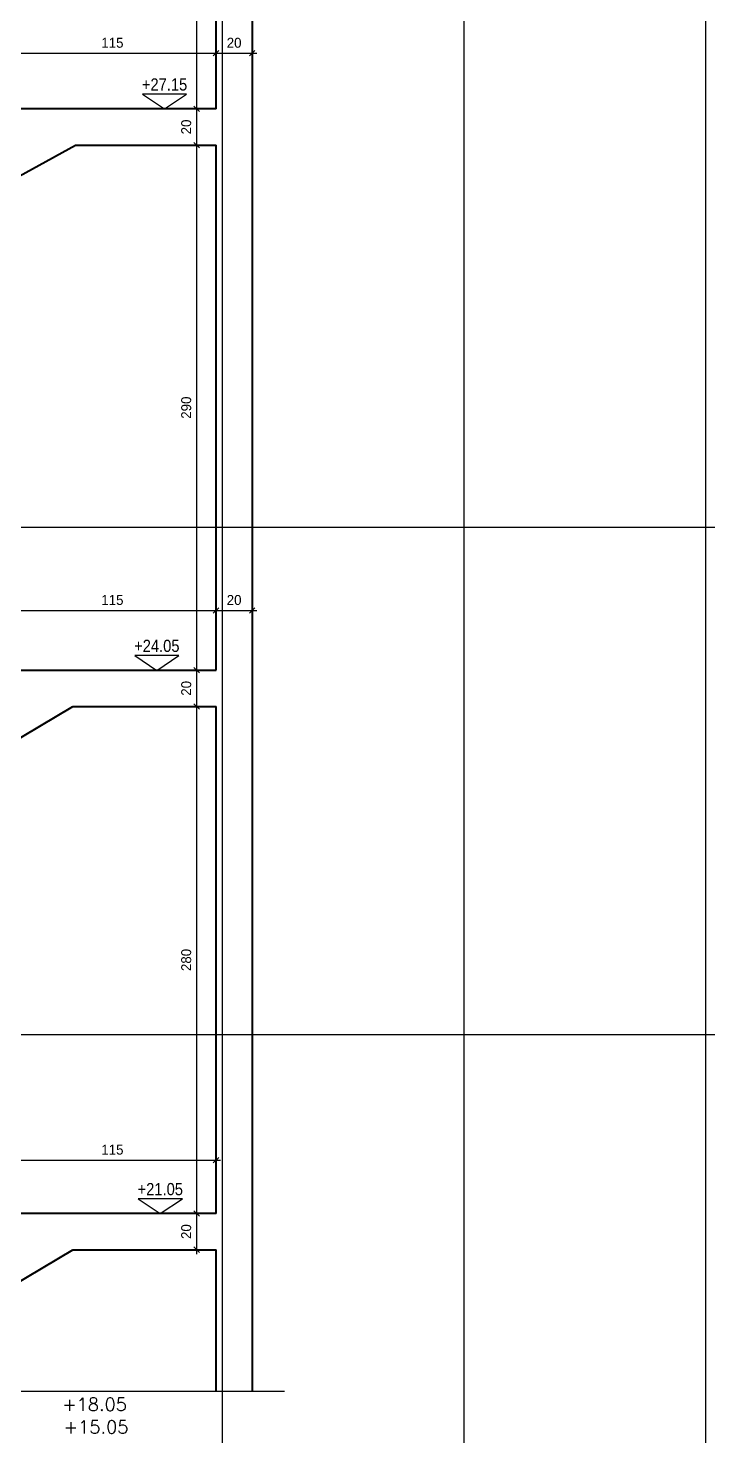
# Model space of a CAD drawing. Header units: inches. Extents: x -5298 to 11252, y 8210 to 22495.
# Drawn here: x 8804 to 9180, y 16894 to 17671 of the extents above; entities that cross this region are included whole.
import ezdxf
from ezdxf.enums import TextEntityAlignment as Align

# ---------------------------------------------------------------- set-up
doc = ezdxf.new("R2010")
doc.units = ezdxf.units.IN
doc.header["$LTSCALE"] = 55
doc.header["$MEASUREMENT"] = 0
doc.layers.get('Defpoints').update_dxf_attribs({"color": 40})
for name, color, linetype in [('BEAM', 3, 'Continuous'), ('break', 1, 'Continuous'), ('dim', 2, 'Continuous'), ('otm', 3, 'Continuous'), ('otm-text', 1, 'Continuous'), ('P-lines', 3, 'Continuous')]:
    doc.layers.add(name, color=color, linetype=linetype)
doc.layers.add('W-Conc', color=3, linetype='Continuous', lineweight=40)
doc.styles.add('danmm', font='danmm.shx', dxfattribs={"width": 0.9})
doc.styles.add('HEBTXT', font='hebtxt-weld.shx')
doc.styles.add('ROMANS', font='romans')
doc.dimstyles.new('25', dxfattribs={"dimtxt": 5.5, "dimasz": 3, "dimexe": 3, "dimexo": 6, "dimgap": 3, "dimtad": 1, "dimdec": 0, "dimrnd": 0.5, "dimtxsty": 'HEBTXT', "dimblk1": 'OBLIQUE', "dimblk2": 'OBLIQUE', "dimsah": 1, "dimcen": 1, "dimdle": 2.5, "dimclre": 9, "dimclrt": 3, "dimazin": 3, "dimtfac": 1, "dimtdec": 0, "dimtix": 1, "dimtmove": 2, "dimatfit": 3, "dimldrblk": 'OBLIQUE'})

# ---------------------------------------------------------------- blocks, each defined once
blk = doc.blocks.new('MF1')
blk.add_lwpolyline([(30, 20), (0, 0), (-30, 20)], close=True)
at = {"style": 'ROMANS'}
blk.add_attdef('0', text='', height=6, dxfattribs=at).set_placement((0, 25), align=Align.CENTER)
blk = doc.blocks.new('_OBLIQUE')
at = {"color": 0, "linetype": 'ByBlock'}
blk.add_line((-0.5, -0.5), (0.5, 0.5), dxfattribs=at)
blk = doc.blocks.new('*D1473')
at = {"layer": 'Defpoints', "color": 0, "linetype": 'Continuous', "ltscale": 5, "transparency": 16777216}
for p in [(8906.1, 17941.72), (8897.11, 17626.72), (8902.25, 17626.72, -0.15)]:
    blk.add_point(p, dxfattribs=at)
at = {"layer": 'dim', "color": 9, "linetype": 'Continuous', "lineweight": -2, "ltscale": 5, "transparency": 16777216}
for p, q in [((8900.1, 17941.72), (8894.11, 17941.72)), ((8896.25, 17626.72), (8894.11, 17626.72))]:
    blk.add_line(p, q, dxfattribs=at)
at = {"layer": 'dim', "color": 0, "linetype": 'Continuous', "lineweight": -2, "ltscale": 5, "transparency": 16777216}
blk.add_line((8897.11, 17944.22), (8897.11, 17624.22), dxfattribs=at)
at = {"layer": 'dim', "color": 0, "linetype": 'Continuous', "lineweight": -2, "ltscale": 5, "transparency": 16777216, "xscale": 3, "yscale": 3, "zscale": 3}
for p, rotation in [((8897.11, 17941.72), 90), ((8897.11, 17626.72), 270)]:
    blk.add_blockref('_OBLIQUE', p, dxfattribs=dict(at, rotation=rotation))
at = {"layer": 'dim', "color": 3, "linetype": 'Continuous', "ltscale": 5, "transparency": 16777216, "insert": (8891.36, 17784.22), "char_height": 5.5, "attachment_point": 5, "rotation": 90, "style": 'HEBTXT'}
blk.add_mtext('\\A1;315', dxfattribs=at)
blk = doc.blocks.new('*D1474')
at = {"layer": 'Defpoints', "color": 0, "linetype": 'Continuous', "ltscale": 5, "transparency": 16777216}
for p in [(8902.25, 17626.72, -0.15), (8897.11, 17606.72), (8902.25, 17606.72, -0.15)]:
    blk.add_point(p, dxfattribs=at)
at = {"layer": 'dim', "color": 9, "linetype": 'Continuous', "lineweight": -2, "ltscale": 5, "transparency": 16777216}
for p, q in [((8896.25, 17626.72), (8894.11, 17626.72)), ((8896.25, 17606.72), (8894.11, 17606.72))]:
    blk.add_line(p, q, dxfattribs=at)
at = {"layer": 'dim', "color": 0, "linetype": 'Continuous', "lineweight": -2, "ltscale": 5, "transparency": 16777216}
blk.add_line((8897.11, 17629.22), (8897.11, 17604.22), dxfattribs=at)
at = {"layer": 'dim', "color": 0, "linetype": 'Continuous', "lineweight": -2, "ltscale": 5, "transparency": 16777216, "xscale": 3, "yscale": 3, "zscale": 3}
for p, rotation in [((8897.11, 17626.72), 90), ((8897.11, 17606.72), 270)]:
    blk.add_blockref('_OBLIQUE', p, dxfattribs=dict(at, rotation=rotation))
at = {"layer": 'dim', "color": 3, "linetype": 'Continuous', "ltscale": 5, "transparency": 16777216, "insert": (8891.36, 17616.72), "char_height": 5.5, "attachment_point": 5, "rotation": 90, "style": 'HEBTXT'}
blk.add_mtext('\\A1;20', dxfattribs=at)
blk = doc.blocks.new('*D1475')
at = {"layer": 'Defpoints', "color": 0, "linetype": 'Continuous', "ltscale": 5, "transparency": 16777216}
for p in [(8902.25, 17606.72, -0.15), (8897.11, 17316.72), (8902.25, 17316.72, -0.15)]:
    blk.add_point(p, dxfattribs=at)
at = {"layer": 'dim', "color": 0, "linetype": 'Continuous', "lineweight": -2, "ltscale": 5, "transparency": 16777216}
blk.add_line((8897.11, 17609.22), (8897.11, 17314.22), dxfattribs=at)
at = {"layer": 'dim', "color": 9, "linetype": 'Continuous', "lineweight": -2, "ltscale": 5, "transparency": 16777216}
for p, q in [((8896.25, 17606.72), (8894.11, 17606.72)), ((8896.25, 17316.72), (8894.11, 17316.72))]:
    blk.add_line(p, q, dxfattribs=at)
at = {"layer": 'dim', "color": 0, "linetype": 'Continuous', "lineweight": -2, "ltscale": 5, "transparency": 16777216, "xscale": 3, "yscale": 3, "zscale": 3}
for p, rotation in [((8897.11, 17606.72), 90), ((8897.11, 17316.72), 270)]:
    blk.add_blockref('_OBLIQUE', p, dxfattribs=dict(at, rotation=rotation))
at = {"layer": 'dim', "color": 3, "linetype": 'Continuous', "ltscale": 5, "transparency": 16777216, "insert": (8891.36, 17461.72), "char_height": 5.5, "attachment_point": 5, "rotation": 90, "style": 'HEBTXT'}
blk.add_mtext('\\A1;290', dxfattribs=at)
blk = doc.blocks.new('*D1476')
at = {"layer": 'Defpoints', "color": 0, "linetype": 'Continuous', "ltscale": 5, "transparency": 16777216}
for p in [(8902.25, 17316.72, -0.15), (8897.11, 17296.72), (8902.25, 17296.72, -0.15)]:
    blk.add_point(p, dxfattribs=at)
at = {"layer": 'dim', "color": 9, "linetype": 'Continuous', "lineweight": -2, "ltscale": 5, "transparency": 16777216}
for p, q in [((8896.25, 17316.72), (8894.11, 17316.72)), ((8896.25, 17296.72), (8894.11, 17296.72))]:
    blk.add_line(p, q, dxfattribs=at)
at = {"layer": 'dim', "color": 0, "linetype": 'Continuous', "lineweight": -2, "ltscale": 5, "transparency": 16777216}
blk.add_line((8897.11, 17319.22), (8897.11, 17294.22), dxfattribs=at)
at = {"layer": 'dim', "color": 0, "linetype": 'Continuous', "lineweight": -2, "ltscale": 5, "transparency": 16777216, "xscale": 3, "yscale": 3, "zscale": 3}
for p, rotation in [((8897.11, 17316.72), 90), ((8897.11, 17296.72), 270)]:
    blk.add_blockref('_OBLIQUE', p, dxfattribs=dict(at, rotation=rotation))
at = {"layer": 'dim', "color": 3, "linetype": 'Continuous', "ltscale": 5, "transparency": 16777216, "insert": (8891.36, 17306.72), "char_height": 5.5, "attachment_point": 5, "rotation": 90, "style": 'HEBTXT'}
blk.add_mtext('\\A1;20', dxfattribs=at)
blk = doc.blocks.new('*D1477')
at = {"layer": 'Defpoints', "color": 0, "linetype": 'Continuous', "ltscale": 5, "transparency": 16777216}
for p in [(8902.25, 17296.72, -0.15), (8897.11, 17016.72), (8899.31, 17016.72, -0.15)]:
    blk.add_point(p, dxfattribs=at)
at = {"layer": 'dim', "color": 9, "linetype": 'Continuous', "lineweight": -2, "ltscale": 5, "transparency": 16777216}
for p, q in [((8896.25, 17296.72), (8894.11, 17296.72)), ((8893.31, 17016.72), (8894.11, 17016.72))]:
    blk.add_line(p, q, dxfattribs=at)
at = {"layer": 'dim', "color": 0, "linetype": 'Continuous', "lineweight": -2, "ltscale": 5, "transparency": 16777216}
blk.add_line((8897.11, 17299.22), (8897.11, 17014.22), dxfattribs=at)
at = {"layer": 'dim', "color": 0, "linetype": 'Continuous', "lineweight": -2, "ltscale": 5, "transparency": 16777216, "xscale": 3, "yscale": 3, "zscale": 3}
for p, rotation in [((8897.11, 17296.72), 90), ((8897.11, 17016.72), 270)]:
    blk.add_blockref('_OBLIQUE', p, dxfattribs=dict(at, rotation=rotation))
at = {"layer": 'dim', "color": 3, "linetype": 'Continuous', "ltscale": 5, "transparency": 16777216, "insert": (8891.36, 17156.72), "char_height": 5.5, "attachment_point": 5, "rotation": 90, "style": 'HEBTXT'}
blk.add_mtext('\\A1;280', dxfattribs=at)
blk = doc.blocks.new('*D1461')
at = {"layer": 'Defpoints', "color": 0, "linetype": 'Continuous', "ltscale": 5, "transparency": 16777216}
for p in [(8899.31, 17016.72, -0.15), (8897.11, 16996.72), (8899.67, 16996.72, -0.15)]:
    blk.add_point(p, dxfattribs=at)
at = {"layer": 'dim', "color": 9, "linetype": 'Continuous', "lineweight": -2, "ltscale": 5, "transparency": 16777216}
for p, q in [((8893.31, 17016.72), (8894.11, 17016.72)), ((8893.67, 16996.72), (8894.11, 16996.72))]:
    blk.add_line(p, q, dxfattribs=at)
at = {"layer": 'dim', "color": 0, "linetype": 'Continuous', "lineweight": -2, "ltscale": 5, "transparency": 16777216}
blk.add_line((8897.11, 17019.22), (8897.11, 16994.22), dxfattribs=at)
at = {"layer": 'dim', "color": 0, "linetype": 'Continuous', "lineweight": -2, "ltscale": 5, "transparency": 16777216, "xscale": 3, "yscale": 3, "zscale": 3}
for p, rotation in [((8897.11, 17016.72), 90), ((8897.11, 16996.72), 270)]:
    blk.add_blockref('_OBLIQUE', p, dxfattribs=dict(at, rotation=rotation))
at = {"layer": 'dim', "color": 3, "linetype": 'Continuous', "ltscale": 5, "transparency": 16777216, "insert": (8891.36, 17006.72), "char_height": 5.5, "attachment_point": 5, "rotation": 90, "style": 'HEBTXT'}
blk.add_mtext('\\A1;20', dxfattribs=at)
blk = doc.blocks.new('*D1501')
at = {"layer": 'Defpoints', "color": 0, "linetype": 'Continuous', "ltscale": 5, "transparency": 16777216}
for p in [(8907.81, 17046.18), (8793.31, 17016.72, -0.15), (8907.81, 17016.72, -0.15)]:
    blk.add_point(p, dxfattribs=at)
at = {"layer": 'dim', "color": 9, "linetype": 'Continuous', "lineweight": -2, "ltscale": 5, "transparency": 16777216}
for p, q in [((8793.31, 17022.72), (8793.31, 17049.18)), ((8907.81, 17022.72), (8907.81, 17049.18))]:
    blk.add_line(p, q, dxfattribs=at)
at = {"layer": 'dim', "color": 0, "linetype": 'Continuous', "lineweight": -2, "ltscale": 5, "transparency": 16777216}
blk.add_line((8790.81, 17046.18), (8910.31, 17046.18), dxfattribs=at)
at = {"layer": 'dim', "color": 0, "linetype": 'Continuous', "lineweight": -2, "ltscale": 5, "transparency": 16777216, "xscale": 3, "yscale": 3, "zscale": 3, "rotation": 180}
blk.add_blockref('_OBLIQUE', (8793.31, 17046.18), dxfattribs=at)
at = {"layer": 'dim', "color": 0, "linetype": 'Continuous', "lineweight": -2, "ltscale": 5, "transparency": 16777216, "xscale": 3, "yscale": 3, "zscale": 3}
blk.add_blockref('_OBLIQUE', (8907.81, 17046.18), dxfattribs=at)
at = {"layer": 'dim', "color": 3, "linetype": 'Continuous', "ltscale": 5, "transparency": 16777216, "insert": (8850.56, 17051.93), "char_height": 5.5, "attachment_point": 5, "style": 'HEBTXT'}
blk.add_mtext('\\A1;115', dxfattribs=at)
blk = doc.blocks.new('*D1504')
at = {"layer": 'Defpoints', "color": 0, "linetype": 'Continuous', "ltscale": 5, "transparency": 16777216}
for p in [(8907.81, 17349.73), (8793.31, 17316.72, -0.15), (8907.81, 17316.72, 0.13)]:
    blk.add_point(p, dxfattribs=at)
at = {"layer": 'dim', "color": 9, "linetype": 'Continuous', "lineweight": -2, "ltscale": 5, "transparency": 16777216}
for p, q in [((8793.31, 17322.72), (8793.31, 17352.73)), ((8907.81, 17322.72), (8907.81, 17352.73))]:
    blk.add_line(p, q, dxfattribs=at)
at = {"layer": 'dim', "color": 0, "linetype": 'Continuous', "lineweight": -2, "ltscale": 5, "transparency": 16777216}
blk.add_line((8790.81, 17349.73), (8910.31, 17349.73), dxfattribs=at)
at = {"layer": 'dim', "color": 0, "linetype": 'Continuous', "lineweight": -2, "ltscale": 5, "transparency": 16777216, "xscale": 3, "yscale": 3, "zscale": 3, "rotation": 180}
blk.add_blockref('_OBLIQUE', (8793.31, 17349.73), dxfattribs=at)
at = {"layer": 'dim', "color": 0, "linetype": 'Continuous', "lineweight": -2, "ltscale": 5, "transparency": 16777216, "xscale": 3, "yscale": 3, "zscale": 3}
blk.add_blockref('_OBLIQUE', (8907.81, 17349.73), dxfattribs=at)
at = {"layer": 'dim', "color": 3, "linetype": 'Continuous', "ltscale": 5, "transparency": 16777216, "insert": (8850.56, 17355.48), "char_height": 5.5, "attachment_point": 5, "style": 'HEBTXT'}
blk.add_mtext('\\A1;115', dxfattribs=at)
blk = doc.blocks.new('*D1505')
at = {"layer": 'Defpoints', "color": 0, "linetype": 'Continuous', "ltscale": 5, "transparency": 16777216}
for p in [(8927.81, 17349.73), (8927.81, 17339.41, 0.26), (8907.81, 17316.72, 0.13)]:
    blk.add_point(p, dxfattribs=at)
at = {"layer": 'dim', "color": 9, "linetype": 'Continuous', "lineweight": -2, "ltscale": 5, "transparency": 16777216}
for p, q in [((8907.81, 17322.72), (8907.81, 17352.73)), ((8927.81, 17345.41), (8927.81, 17352.73))]:
    blk.add_line(p, q, dxfattribs=at)
at = {"layer": 'dim', "color": 0, "linetype": 'Continuous', "lineweight": -2, "ltscale": 5, "transparency": 16777216}
blk.add_line((8905.31, 17349.73), (8930.31, 17349.73), dxfattribs=at)
at = {"layer": 'dim', "color": 0, "linetype": 'Continuous', "lineweight": -2, "ltscale": 5, "transparency": 16777216, "xscale": 3, "yscale": 3, "zscale": 3, "rotation": 180}
blk.add_blockref('_OBLIQUE', (8907.81, 17349.73), dxfattribs=at)
at = {"layer": 'dim', "color": 0, "linetype": 'Continuous', "lineweight": -2, "ltscale": 5, "transparency": 16777216, "xscale": 3, "yscale": 3, "zscale": 3}
blk.add_blockref('_OBLIQUE', (8927.81, 17349.73), dxfattribs=at)
at = {"layer": 'dim', "color": 3, "linetype": 'Continuous', "ltscale": 5, "transparency": 16777216, "insert": (8917.81, 17355.48), "char_height": 5.5, "attachment_point": 5, "style": 'HEBTXT'}
blk.add_mtext('\\A1;20', dxfattribs=at)
blk = doc.blocks.new('*D1514')
at = {"layer": 'Defpoints', "color": 0, "linetype": 'Continuous', "ltscale": 5, "transparency": 16777216}
for p in [(8907.81, 17657.42), (8907.81, 17633.65, 0.1), (8793.31, 17626.72, -0.15)]:
    blk.add_point(p, dxfattribs=at)
at = {"layer": 'dim', "color": 0, "linetype": 'Continuous', "lineweight": -2, "ltscale": 5, "transparency": 16777216}
blk.add_line((8790.81, 17657.42), (8910.31, 17657.42), dxfattribs=at)
at = {"layer": 'dim', "color": 9, "linetype": 'Continuous', "lineweight": -2, "ltscale": 5, "transparency": 16777216}
for p, q in [((8793.31, 17632.72), (8793.31, 17660.42)), ((8907.81, 17639.65), (8907.81, 17660.42))]:
    blk.add_line(p, q, dxfattribs=at)
at = {"layer": 'dim', "color": 0, "linetype": 'Continuous', "lineweight": -2, "ltscale": 5, "transparency": 16777216, "xscale": 3, "yscale": 3, "zscale": 3, "rotation": 180}
blk.add_blockref('_OBLIQUE', (8793.31, 17657.42), dxfattribs=at)
at = {"layer": 'dim', "color": 0, "linetype": 'Continuous', "lineweight": -2, "ltscale": 5, "transparency": 16777216, "xscale": 3, "yscale": 3, "zscale": 3}
blk.add_blockref('_OBLIQUE', (8907.81, 17657.42), dxfattribs=at)
at = {"layer": 'dim', "color": 3, "linetype": 'Continuous', "ltscale": 5, "transparency": 16777216, "insert": (8850.56, 17663.17), "char_height": 5.5, "attachment_point": 5, "style": 'HEBTXT'}
blk.add_mtext('\\A1;115', dxfattribs=at)
blk = doc.blocks.new('*D1515')
at = {"layer": 'Defpoints', "color": 0, "linetype": 'Continuous', "ltscale": 5, "transparency": 16777216}
for p in [(8927.81, 17657.42), (8927.81, 17645.4, 0.24), (8907.81, 17633.65, 0.1)]:
    blk.add_point(p, dxfattribs=at)
at = {"layer": 'dim', "color": 0, "linetype": 'Continuous', "lineweight": -2, "ltscale": 5, "transparency": 16777216}
blk.add_line((8905.31, 17657.42), (8930.31, 17657.42), dxfattribs=at)
at = {"layer": 'dim', "color": 9, "linetype": 'Continuous', "lineweight": -2, "ltscale": 5, "transparency": 16777216}
for p, q in [((8907.81, 17639.65), (8907.81, 17660.42)), ((8927.81, 17651.4), (8927.81, 17660.42))]:
    blk.add_line(p, q, dxfattribs=at)
at = {"layer": 'dim', "color": 0, "linetype": 'Continuous', "lineweight": -2, "ltscale": 5, "transparency": 16777216, "xscale": 3, "yscale": 3, "zscale": 3, "rotation": 180}
blk.add_blockref('_OBLIQUE', (8907.81, 17657.42), dxfattribs=at)
at = {"layer": 'dim', "color": 0, "linetype": 'Continuous', "lineweight": -2, "ltscale": 5, "transparency": 16777216, "xscale": 3, "yscale": 3, "zscale": 3}
blk.add_blockref('_OBLIQUE', (8927.81, 17657.42), dxfattribs=at)
at = {"layer": 'dim', "color": 3, "linetype": 'Continuous', "ltscale": 5, "transparency": 16777216, "insert": (8917.81, 17663.17), "char_height": 5.5, "attachment_point": 5, "style": 'HEBTXT'}
blk.add_mtext('\\A1;20', dxfattribs=at)

msp = doc.modelspace()

# ---------------------------------------------------------------- linework, layer by layer
at = {"layer": 'BEAM', "color": 5}
for p, q in [((8911.414, 11513.244), (8911.414, 18236.017)), ((9044.908, 11513.244), (9044.908, 18236.017)), ((9178.402, 11513.244), (9178.402, 18236.017)), ((7576.475, 17395.671), (10780.328, 17395.671)), ((7576.475, 17115.555), (10780.328, 17115.555))]:
    msp.add_line(p, q, dxfattribs=at)
at = {"layer": 'break', "elevation": -0.163}
msp.add_lwpolyline([(8945.713, 16918.416), (8648.78, 16918.416), (8643.605, 16935.837), (8643.605, 16903.74), (8637.48, 16918.416), (8385.399, 16918.416)], dxfattribs=at)
at = {"layer": 'W-Conc', "ltscale": 5}
for p, q in [((8927.81, 18233.565, -0.25), (8927.809, 16918.416, -0.163)), ((8907.811, 17626.718, -0.353), (8907.811, 17941.72, -0.387)), ((8522.117, 17436.721, -0.603), (8830.198, 17606.718, -0.603)), ((8907.811, 17316.721, -0.319), (8907.811, 17606.718, -0.35)), ((8907.811, 17016.721, -0.286), (8907.811, 17296.721, -0.317)), ((8697.191, 16918.416, -0.599), (8828.717, 16996.721, -0.599)), ((8907.811, 16918.416, -0.276), (8907.811, 16996.721, -0.284))]:
    msp.add_line(p, q, dxfattribs=at)
for points, elevation in [([(8907.81, 17626.718), (8793.309, 17626.718)], -0.603), ([(8830.198, 17606.718), (8907.81, 17606.718)], -0.603), ([(8569.306, 17166.721), (8569.306, 17166.721), (8569.306, 17183.391), (8597.306, 17183.391), (8597.306, 17200.061), (8625.306, 17200.061), (8625.306, 17216.731), (8653.306, 17216.731), (8653.306, 17233.401), (8681.306, 17233.401), (8681.306, 17250.071), (8709.306, 17250.071), (8709.306, 17266.741), (8737.306, 17266.741), (8737.306, 17283.411), (8765.306, 17283.411), (8765.306, 17300.081), (8793.306, 17300.081), (8793.306, 17316.721), (8907.811, 17316.721)], -0.599), ([(8417.811, 17136.721), (8559.967, 17136.721), (8828.713, 17296.721)], -0.599), ([(8828.713, 17296.721), (8907.811, 17296.721)], -0.599), ([(8907.811, 17016.721), (8793.309, 17016.721)], -0.599), ([(8828.717, 16996.721), (8907.811, 16996.721)], -0.599)]:
    msp.add_lwpolyline(points, dxfattribs=dict(at, elevation=elevation))

# ---------------------------------------------------------------- block references
at = {"layer": 'P-lines', "color": 3}
ref = msp.add_blockref('MF1', (8879.374, 17626.643, -0.603), dxfattribs=dict(at, xscale=-0.4065600000089035, yscale=0.4065600000089035, zscale=0.4065600000089035))
ref.add_attrib('-3.25', '+27.15', dxfattribs={"layer": 'otm-text', "height": 6.75, "style": 'danmm', "width": 0.9}).set_placement((8879.374, 17636.807, -0.603), align=Align.CENTER)
ref = msp.add_blockref('MF1', (8875.108, 17316.647, -0.599), dxfattribs=dict(at, xscale=-0.4065600000089035, yscale=0.4065600000089035, zscale=0.4065600000089035))
ref.add_attrib('-3.25', '+24.05', dxfattribs={"layer": 'otm-text', "height": 6.75, "style": 'danmm', "width": 0.9}).set_placement((8875.108, 17326.811, -0.599), align=Align.CENTER)
ref = msp.add_blockref('MF1', (8877.019, 17016.647, -0.599), dxfattribs=dict(at, xscale=-0.4065600000089035, yscale=0.4065600000089035, zscale=0.4065600000089035))
ref.add_attrib('-3.25', '+21.05', dxfattribs={"layer": 'otm-text', "height": 6.75, "style": 'danmm', "width": 0.9}).set_placement((8877.019, 17026.811, -0.599), align=Align.CENTER)

# ---------------------------------------------------------------- texts
at = {"layer": 'otm', "color": 1, "style": 'ROMANS'}
for s, p in [('+18.05', (8822.786, 16907.703, -0.584)), ('+15.05', (8823.635, 16895.266, -0.584))]:
    msp.add_text(s, height=7.2, dxfattribs=at).set_placement(p)

# ---------------------------------------------------------------- dimensions: what is measured, and where the dimension line sits
at = {"layer": 'dim', "linetype": 'Continuous', "ltscale": 5}
for base, p1, p2, picture, middle in [((8897.114, 17626.718, -0.451), (8906.098, 17941.72, -0.451), (8902.252, 17626.718, -0.603), '*D1473', (8891.364, 17784.219, -0.451)), ((8897.114, 17606.718, -0.451), (8902.252, 17626.718, -0.603), (8902.252, 17606.718, -0.603), '*D1474', (8891.364, 17616.718, -0.451)), ((8897.114, 17316.721, -0.451), (8902.252, 17606.718, -0.603), (8902.252, 17316.721, -0.599), '*D1475', (8891.364, 17461.719, -0.451)), ((8897.114, 17296.721, -0.451), (8902.252, 17316.721, -0.599), (8902.253, 17296.721, -0.599), '*D1476', (8891.364, 17306.721, -0.451)), ((8897.114, 17016.721, -0.451), (8902.253, 17296.721, -0.599), (8899.314, 17016.721, -0.599), '*D1477', (8891.364, 17156.721, -0.451)), ((8897.114, 16996.721, -0.451), (8899.314, 17016.721, -0.599), (8899.666, 16996.721, -0.599), '*D1461', (8891.364, 17006.721, -0.451))]:
    dim = msp.add_linear_dim(base=base, p1=p1, p2=p2, angle=90, dimstyle='25', dxfattribs=at)
    dim.commit()
    dim.dimension.update_dxf_attribs({"geometry": picture, "text_midpoint": middle})
for base, p1, p2, picture, middle in [((8907.811, 17657.425, -0.451), (8793.306, 17626.718, -0.603), (8907.811, 17633.653, -0.353), '*D1514', (8850.558, 17663.175, -0.451)), ((8927.809, 17657.425, -0.451), (8907.811, 17633.653, -0.353), (8927.809, 17645.398, -0.211), '*D1515', (8917.81, 17663.175, -0.451)), ((8907.811, 17349.731, -0.451), (8793.306, 17316.721, -0.599), (8907.811, 17316.721, -0.319), '*D1504', (8850.558, 17355.481, -0.451)), ((8927.809, 17349.731, -0.451), (8907.811, 17316.721, -0.319), (8927.809, 17339.407, -0.191), '*D1505', (8917.81, 17355.481, -0.451)), ((8907.811, 17046.184, -0.451), (8793.309, 17016.721, -0.599), (8907.811, 17016.721, -0.599), '*D1501', (8850.56, 17051.934, -0.451))]:
    dim = msp.add_linear_dim(base=base, p1=p1, p2=p2, dimstyle='25', dxfattribs=at)
    dim.commit()
    dim.dimension.update_dxf_attribs({"geometry": picture, "text_midpoint": middle})

doc.saveas('drawing.dxf')
